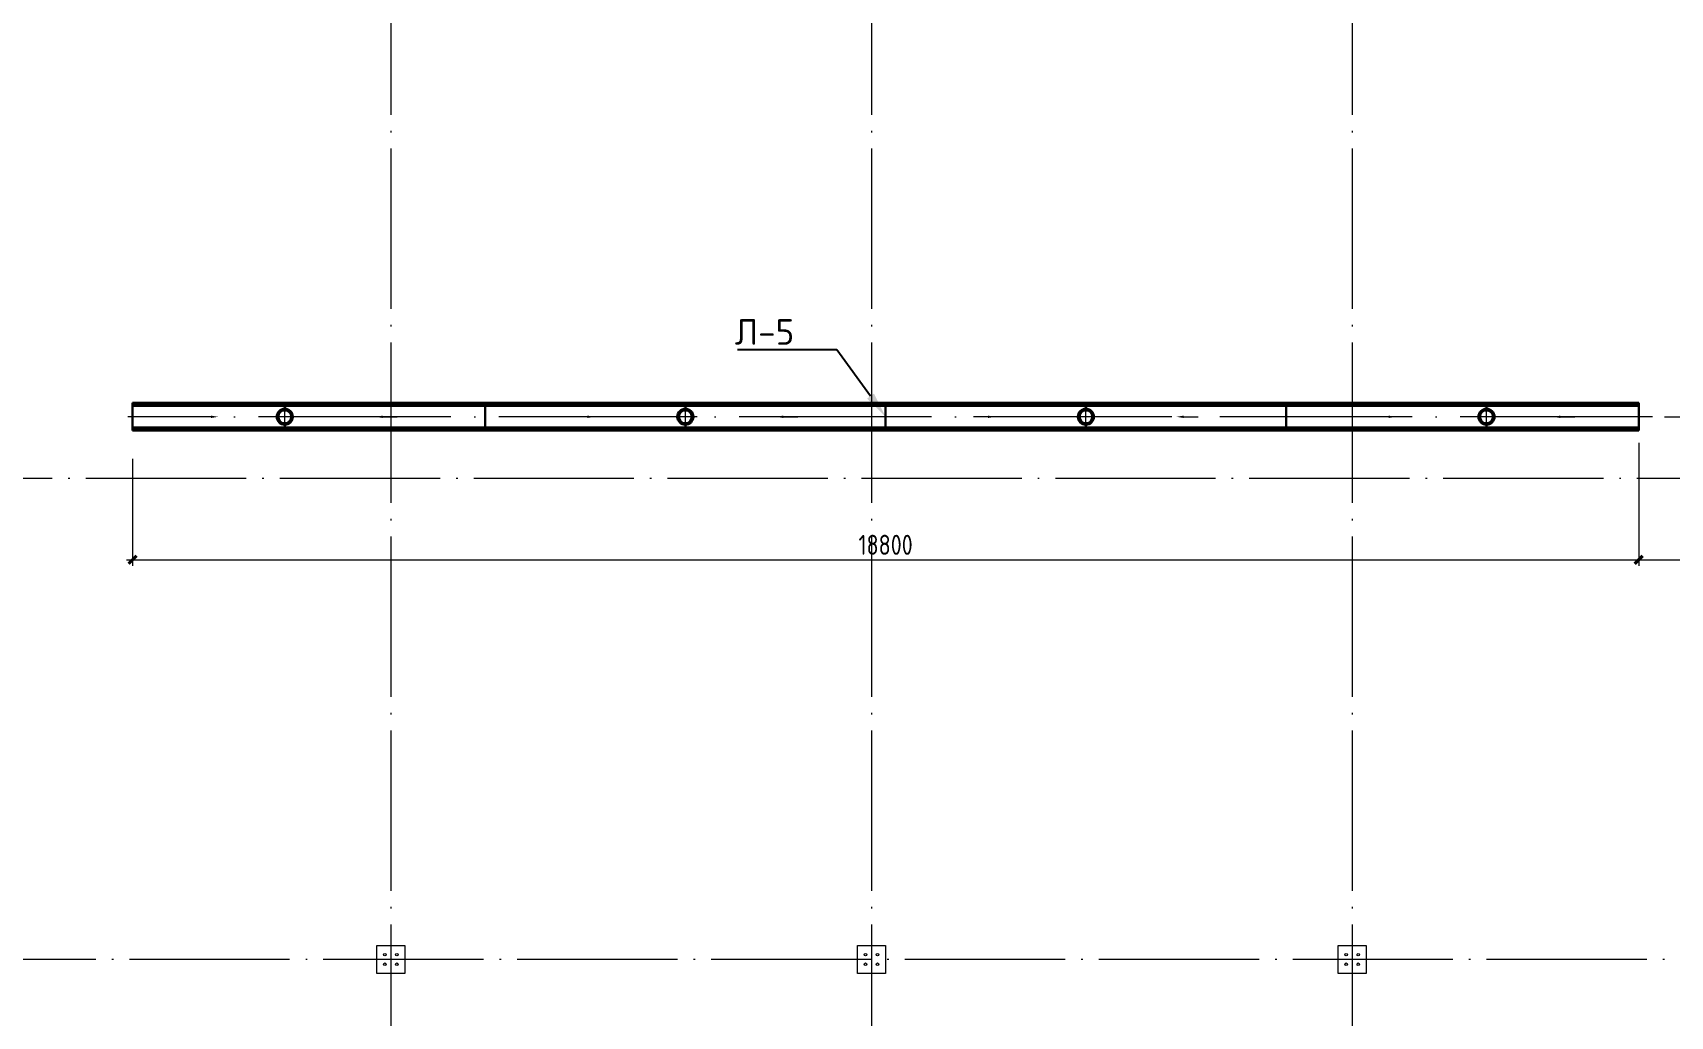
# Model space of a CAD drawing. Extents: x -965262 to 1142518, y -357520 to 71675.
# Drawn here: x -49947 to -29508, y -187860 to -175591 of the extents above; entities that cross this region are included whole.
import ezdxf
from ezdxf import colors
from ezdxf.entities.mleader import LeaderData, LeaderLine
from ezdxf.math import Vec2, Vec3

# ---------------------------------------------------------------- set-up
doc = ezdxf.new("R2010")
doc.units = 0
doc.header["$LTSCALE"] = 10
for name, pattern in [('ACAD_ISO04W100', [30, 24, -3, 0, -3]), ('AM_DIN_G_W050x2', [6.875, 4.75, -0.875, 0.375, -0.875]), ('DOTE', [2.42, 2, -0.2, 0.02, -0.2])]:
    doc.linetypes.add(name, pattern=pattern)
doc.layers.get('0').update_dxf_attribs({"linetype": 'CONTINUOUS', "lineweight": 30})
doc.layers.get('Defpoints').update_dxf_attribs({"linetype": 'CONTINUOUS'})
doc.layers.add('DOTE', color=7, linetype='DOTE', lineweight=9)
doc.layers.add('Полы_лотки', color=7, linetype='CONTINUOUS', lineweight=30)
doc.styles.get("Standard").update_dxf_attribs({"font": 'isocpeur.ttf', "height": 300})
doc.styles.add('ГОСТ 2м', font='isocpeur.ttf', dxfattribs={"width": 0.8, "height": 250})
doc.dimstyles.new('ГОСТ 2м', dxfattribs={"dimtxt": 250, "dimasz": 100, "dimexe": 75, "dimexo": 150, "dimgap": 62.5, "dimtad": 1, "dimdec": 0, "dimtxsty": 'ГОСТ 2м', "dimblk": 'ARCHTICK', "dimcen": 150, "dimdle": 75, "dimclrd": 256, "dimclre": 256, "dimclrt": 256, "dimadec": 0, "dimazin": 0, "dimtfac": 1, "dimtdec": 0, "dimtmove": 0, "dimatfit": 3, "dimldrblk": 'OBLIQUE', "dimfxl": 1, "dimlwd": 15, "dimlwe": 15, "dimarcsym": 0})

# ---------------------------------------------------------------- blocks, each defined once
blk = doc.blocks.new('_ArchTick')
at = {"color": 0, "linetype": 'ByBlock', "lineweight": 0, "const_width": 0.4}
blk.add_lwpolyline([(-0.5, -0.5), (0.5, 0.5)], dxfattribs=at)
blk = doc.blocks.new('*D1448')
at = {"lineweight": 15, "transparency": 16777216}
for p, q in [((-29579, -180382), (-28897, -180382)), ((-28972, -180307), (-28972, -181227)), ((-29122, -181152), (-29047, -181152))]:
    blk.add_line(p, q, dxfattribs=at)
at = {"layer": 'Defpoints', "color": 0, "lineweight": 15, "transparency": 16777216}
for p in [(-29729, -180382, -11610), (-28972, -181152), (-28972, -181152)]:
    blk.add_point(p, dxfattribs=at)
at = {"lineweight": 15, "transparency": 16777216, "xscale": 100, "yscale": 100, "zscale": 100}
for p, rotation in [((-28972, -180382), 90), ((-28972, -181152), 270)]:
    blk.add_blockref('_ArchTick', p, dxfattribs=dict(at, rotation=rotation))
at = {"lineweight": 15, "transparency": 16777216, "insert": (-29160, -180767), "char_height": 250, "attachment_point": 5, "rotation": 90, "style": 'ГОСТ 2м'}
blk.add_mtext('770', dxfattribs=at)
blk = doc.blocks.new('_Oblique')
at = {"color": 0, "linetype": 'ByBlock', "lineweight": -2}
blk.add_line((-0.5, -0.5), (0.5, 0.5), dxfattribs=at)
blk = doc.blocks.new('*D1449')
at = {"lineweight": 15, "transparency": 16777216}
for p, q in [((-29902, -180705), (-29902, -182241)), ((-27477, -182016), (-27477, -182091)), ((-29977, -182166), (-27402, -182166))]:
    blk.add_line(p, q, dxfattribs=at)
at = {"layer": 'Defpoints', "color": 0, "lineweight": 15, "transparency": 16777216}
for p in [(-29902, -180555, -11610), (-27477, -182166), (-27477, -182166)]:
    blk.add_point(p, dxfattribs=at)
at = {"lineweight": 15, "transparency": 16777216, "xscale": 100, "yscale": 100, "zscale": 100, "rotation": 180}
blk.add_blockref('_ArchTick', (-29902, -182166), dxfattribs=at)
at = {"lineweight": 15, "transparency": 16777216, "xscale": 100, "yscale": 100, "zscale": 100}
blk.add_blockref('_ArchTick', (-27477, -182166), dxfattribs=at)
at = {"lineweight": 15, "transparency": 16777216, "insert": (-28690, -181979), "char_height": 250, "attachment_point": 5, "style": 'ГОСТ 2м'}
blk.add_mtext('2425', dxfattribs=at)
blk = doc.blocks.new('*D1450')
at = {"lineweight": 15, "transparency": 16777216}
for p, q in [((-48702, -180905), (-48702, -182241)), ((-29902, -180905), (-29902, -182241)), ((-48777, -182166), (-29827, -182166))]:
    blk.add_line(p, q, dxfattribs=at)
at = {"layer": 'Defpoints', "color": 0, "lineweight": 15, "transparency": 16777216}
for p in [(-48702, -180755, -11610), (-29902, -180755, -11610), (-29902, -182166)]:
    blk.add_point(p, dxfattribs=at)
at = {"lineweight": 15, "transparency": 16777216, "xscale": 100, "yscale": 100, "zscale": 100, "rotation": 180}
blk.add_blockref('_ArchTick', (-48702, -182166), dxfattribs=at)
at = {"lineweight": 15, "transparency": 16777216, "xscale": 100, "yscale": 100, "zscale": 100}
blk.add_blockref('_ArchTick', (-29902, -182166), dxfattribs=at)
at = {"lineweight": 15, "transparency": 16777216, "insert": (-39302, -181979), "char_height": 250, "attachment_point": 5, "style": 'ГОСТ 2м'}
blk.add_mtext('18800', dxfattribs=at)

msp = doc.modelspace()

# ---------------------------------------------------------------- linework, layer by layer
at = {"color": 7, "lineweight": 15}
for p, q in [((-45652.4, -187327.1, -4711.1), (-45652.4, -186977.1, -4711.1)), ((-45652.4, -186977.1, -4711.1), (-45302.4, -186977.1, -4711.1)), ((-45302.4, -186977.1, -4711.1), (-45302.4, -187327.1, -4711.1)), ((-39652.4, -187327.1, -4711.1), (-39652.4, -186977.1, -4711.1)), ((-39652.4, -186977.1, -4711.1), (-39302.4, -186977.1, -4711.1)), ((-39302.4, -186977.1, -4711.1), (-39302.4, -187327.1, -4711.1)), ((-33652.4, -187327.1, -4711.1), (-33652.4, -186977.1, -4711.1)), ((-33652.4, -186977.1, -4711.1), (-33302.4, -186977.1, -4711.1)), ((-33302.4, -186977.1, -4711.1), (-33302.4, -187327.1, -4711.1)), ((-45302.4, -187327.1, -4711.1), (-45652.4, -187327.1, -4711.1)), ((-39302.4, -187327.1, -4711.1), (-39652.4, -187327.1, -4711.1)), ((-33302.4, -187327.1, -4711.1), (-33652.4, -187327.1, -4711.1))]:
    msp.add_line(p, q, dxfattribs=at)
for centre in [(-45552.4, -187092.1, -4711.1), (-45552.4, -187212.1, -4711.1), (-45402.4, -187092.1, -4711.1), (-45402.4, -187212.1, -4711.1), (-39552.4, -187092.1, -4711.1), (-39552.4, -187212.1, -4711.1), (-39402.4, -187092.1, -4711.1), (-39402.4, -187212.1, -4711.1), (-33552.4, -187092.1, -4711.1), (-33552.4, -187212.1, -4711.1), (-33402.4, -187092.1, -4711.1), (-33402.4, -187212.1, -4711.1)]:
    msp.add_circle(centre, 16, dxfattribs=at)
at = {"layer": 'DOTE', "color": 7, "ltscale": 100, "extrusion": (0, -1, 0)}
for p, q in [((-45477.4, -162515.3, -4711.1), (-45477.4, -237687.4, -4711.1)), ((-39477.4, -162515.3, -4711.1), (-39477.4, -237687.4, -4711.1)), ((-33477.4, -162515.3, -4711.1), (-33477.4, -237687.4, -4711.1))]:
    msp.add_line(p, q, dxfattribs=at)
at = {"layer": 'DOTE', "color": 7, "ltscale": 100}
for p, q in [((-20663.2, -181152.1, -4711.1), (-73832.7, -181152.1, -4711.1)), ((-15280.6, -187152.1, -4711.1), (-73832.7, -187152.1, -4711.1))]:
    msp.add_line(p, q, dxfattribs=at)
at = {"layer": 'Полы_лотки', "color": 5}
for p, q in [((-29901.7, -180209.6, -3259.8), (-48701.7, -180209.6, -3259.8)), ((-48701.7, -180554.6, -3259.8), (-48701.7, -180209.6, -3259.8)), ((-29901.7, -180229.6, -3259.8), (-48701.7, -180229.6, -3259.8)), ((-29901.7, -180247.1, -3259.8), (-48701.7, -180247.1, -3259.8)), ((-46801.7, -180282.1, -3259.8), (-46801.7, -180209.6, -3259.8)), ((-44301.7, -180554.6, -3259.8), (-44301.7, -180209.6, -3259.8)), ((-41801.7, -180282.1, -3259.8), (-41801.7, -180209.6, -3259.8)), ((-39301.7, -180554.6, -3259.8), (-39301.7, -180209.6, -3259.8)), ((-36801.7, -180282.1, -3259.8), (-36801.7, -180209.6, -3259.8)), ((-34301.7, -180554.6, -3259.8), (-34301.7, -180209.6, -3259.8)), ((-31801.7, -180282.1, -3259.8), (-31801.7, -180209.6, -3259.8)), ((-29901.7, -180554.6, -3259.8), (-29901.7, -180209.6, -3259.8)), ((-29901.7, -180517.1, -3259.8), (-48701.7, -180517.1, -3259.8)), ((-29901.7, -180534.6, -3259.8), (-48701.7, -180534.6, -3259.8)), ((-29901.7, -180554.6, -3259.8), (-48701.7, -180554.6, -3259.8)), ((-46801.7, -180554.6, -3259.8), (-46801.7, -180482.1, -3259.8)), ((-41801.7, -180554.6, -3259.8), (-41801.7, -180482.1, -3259.8)), ((-36801.7, -180554.6, -3259.8), (-36801.7, -180482.1, -3259.8)), ((-31801.7, -180554.6, -3259.8), (-31801.7, -180482.1, -3259.8))]:
    msp.add_line(p, q, dxfattribs=at)
at = {"layer": 'Полы_лотки', "color": 1, "linetype": 'AM_DIN_G_W050x2', "lineweight": 9, "ltscale": 10}
for p, q in [((-46801.7, -180530.5, -3259.8), (-46801.7, -180233.8, -3259.8)), ((-41801.7, -180530.5, -3259.8), (-41801.7, -180233.8, -3259.8)), ((-36801.7, -180530.5, -3259.8), (-36801.7, -180233.8, -3259.8)), ((-31801.7, -180530.5, -3259.8), (-31801.7, -180233.8, -3259.8)), ((-46653.4, -180382.1, -3259.8), (-46950.1, -180382.1, -3259.8)), ((-41653.4, -180382.1, -3259.8), (-41950.1, -180382.1, -3259.8)), ((-36653.4, -180382.1, -3259.8), (-36950.1, -180382.1, -3259.8))]:
    msp.add_line(p, q, dxfattribs=at)
at = {"layer": 'Полы_лотки', "color": 1, "linetype": 'ACAD_ISO04W100', "lineweight": 9, "ltscale": 10}
msp.add_line((-29728.8, -180382.1, -3259.8), (-48762.3, -180382.1, -3259.8), dxfattribs=at)
at = {"layer": 'Полы_лотки', "lineweight": 15}
for p, q in [((-47723.6, -180382.1, -3259.8), (-47904.4, -180382.1, -3259.8)), ((-45579.8, -180382.1, -3259.8), (-45399, -180382.1, -3259.8)), ((-43023.6, -180382.1, -3259.8), (-43204.4, -180382.1, -3259.8)), ((-40579.8, -180382.1, -3259.8), (-40399, -180382.1, -3259.8)), ((-38023.6, -180382.1, -3259.8), (-38204.4, -180382.1, -3259.8)), ((-35579.8, -180382.1, -3259.8), (-35399, -180382.1, -3259.8)), ((-33023.6, -180382.1, -3259.8), (-33204.4, -180382.1, -3259.8)), ((-30879.8, -180382.1, -3259.8), (-30699, -180382.1, -3259.8))]:
    msp.add_line(p, q, dxfattribs=at)
at = {"layer": 'Полы_лотки', "color": 5, "ltscale": 50}
for centre in [(-46801.7, -180382.1, -3259.8), (-41801.7, -180382.1, -3259.8), (-36801.7, -180382.1, -3259.8), (-31801.7, -180382.1, -3259.8)]:
    msp.add_circle(centre, 100, dxfattribs=at)
at = {"layer": 'Полы_лотки', "color": 5}
for centre in [(-46801.7, -180382.1, -3259.8), (-41801.7, -180382.1, -3259.8), (-36801.7, -180382.1, -3259.8), (-31801.7, -180382.1, -3259.8)]:
    msp.add_circle(centre, 80, dxfattribs=at)
at = {"layer": 'Полы_лотки', "lineweight": 15}
for points in [[(-47723.6, -180397.1, -3259.8), (-47723.6, -180367.1, -3259.8), (-47633.6, -180382.1, -3259.8)], [(-45579.8, -180397.1, -3259.8), (-45579.8, -180367.1, -3259.8), (-45669.8, -180382.1, -3259.8)], [(-43023.6, -180397.1, -3259.8), (-43023.6, -180367.1, -3259.8), (-42933.6, -180382.1, -3259.8)], [(-40579.8, -180397.1, -3259.8), (-40579.8, -180367.1, -3259.8), (-40669.8, -180382.1, -3259.8)], [(-38023.6, -180397.1, -3259.8), (-38023.6, -180367.1, -3259.8), (-37933.6, -180382.1, -3259.8)], [(-35579.8, -180397.1, -3259.8), (-35579.8, -180367.1, -3259.8), (-35669.8, -180382.1, -3259.8)], [(-33023.6, -180397.1, -3259.8), (-33023.6, -180367.1, -3259.8), (-32933.6, -180382.1, -3259.8)], [(-30879.8, -180397.1, -3259.8), (-30879.8, -180367.1, -3259.8), (-30969.8, -180382.1, -3259.8)]]:
    msp.add_solid(points, dxfattribs=at)

# ---------------------------------------------------------------- dimensions: what is measured, and where the dimension line sits
at = {"lineweight": 15}
dim = msp.add_linear_dim(base=(-28972.1, -181152.1, 8350.5), p1=(-29728.8, -180382.1, -3259.8), p2=(-28972.1, -181152.1, 8350.5), angle=90, dimstyle='ГОСТ 2м', dxfattribs=at)
dim.commit()
dim.dimension.update_dxf_attribs({"geometry": '*D1448', "text_midpoint": (-29159.6, -180767.1, 8350.5)})
dim = msp.add_linear_dim(base=(-27477.4, -182166.5, 8350.5), p1=(-29901.7, -180554.6, -3259.8), p2=(-27477.4, -182166.5, 8350.5), text='2425', dimstyle='ГОСТ 2м', dxfattribs=at)
dim.commit()
dim.dimension.update_dxf_attribs({"geometry": '*D1449', "text_midpoint": (-28689.6, -181979, 8350.5)})
dim = msp.add_linear_dim(base=(-29901.7, -182166.5, 8350.5), p1=(-48701.7, -180754.6, -3259.8), p2=(-29901.7, -180754.6, -3259.8), dimstyle='ГОСТ 2м', dxfattribs=at)
dim.commit()
dim.dimension.update_dxf_attribs({"geometry": '*D1450', "text_midpoint": (-39301.7, -181979, 8350.5)})

# ---------------------------------------------------------------- leaders
at = {"layer": 'Полы_лотки', "color": 5, "lineweight": 15}
ml = msp.add_multileader_mtext('Standard', dxfattribs=at)
ml.set_content('Л-5', color=5)
ml.set_leader_properties()
ml.build(insert=Vec2(0, 0))
ml.multileader.update_dxf_attribs({"has_text_frame": 1, "text_right_attachment_type": 6, "dogleg_length": 36, "arrow_head_size": 320})
ctx = ml.context
ctx.base_point, ctx.char_height, ctx.arrow_head_size, ctx.landing_gap_size, ctx.plane_origin = Vec3(-41097.9, -179322.9, -3259.8), 320, 320, 16, Vec3(-23679.8, -187101.4, -3259.8)
ctx.right_attachment, ctx.text_align_type = 6, 2
notes = []
notes.append((ctx, [(0, (1, 1, 0), (-39910, -179546.9, -3259.8), (-1, 0), 515.9, [(0, [(-39301.7, -180382.1, -3259.8)], 0, [])])]))
ctx.mtext.insert, ctx.mtext.defined_height, ctx.mtext.alignment, ctx.mtext.flow_direction = Vec3(-40441.9, -179162.9, -3259.8), 341.5, 3, 5
for ctx, leaders in notes:
    for number, flags, end, landing, length, lines in leaders:
        leader = LeaderData()
        leader.index, (leader.has_last_leader_line, leader.has_dogleg_vector, leader.attachment_direction) = number, flags
        leader.last_leader_point, leader.dogleg_vector, leader.dogleg_length = Vec3(end), Vec3(landing), length
        for number, points, colour, breaks in lines:
            line = LeaderLine()
            line.index, line.vertices, line.color, line.breaks = number, Vec3.list(points), colors.encode_raw_color(colour), breaks
            leader.lines.append(line)
        ctx.leaders.append(leader)

doc.saveas('drawing.dxf')
